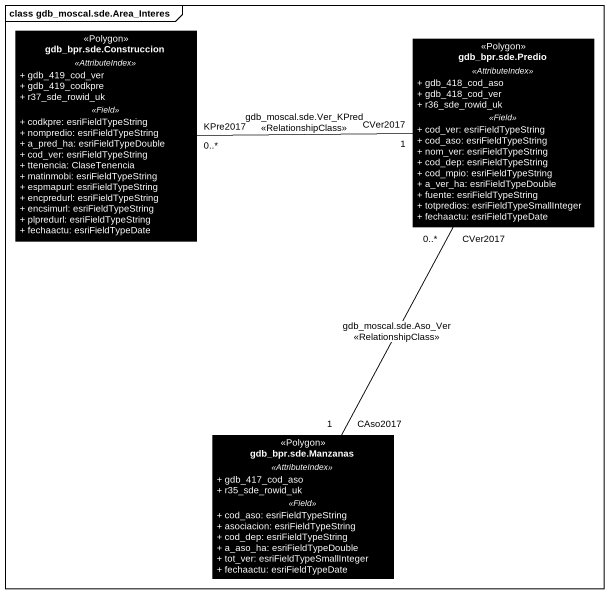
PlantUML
@startuml
mainframe class gdb_moscal.sde.Area_Interes
hide circle
hide empty members
skinparam classAttributeIconSize 0
class "gdb_bpr.sde.Construccion" as gdb_bpr_sde_Construccion <<Polygon>> #000000 {
  .. <<AttributeIndex>> ..
  + gdb_419_cod_ver
  + gdb_419_codkpre
  + r37_sde_rowid_uk
  .. <<Field>> ..
  + codkpre: esriFieldTypeString
  + nompredio: esriFieldTypeString
  + a_pred_ha: esriFieldTypeDouble
  + cod_ver: esriFieldTypeString
  + ttenencia: ClaseTenencia
  + matinmobi: esriFieldTypeString
  + espmapurl: esriFieldTypeString
  + encpredurl: esriFieldTypeString
  + encsimurl: esriFieldTypeString
  + plpredurl: esriFieldTypeString
  + fechaactu: esriFieldTypeDate
}
class "gdb_bpr.sde.Predio" as gdb_bpr_sde_Predio <<Polygon>> #000000 {
  .. <<AttributeIndex>> ..
  + gdb_418_cod_aso
  + gdb_418_cod_ver
  + r36_sde_rowid_uk
  .. <<Field>> ..
  + cod_ver: esriFieldTypeString
  + cod_aso: esriFieldTypeString
  + nom_ver: esriFieldTypeString
  + cod_dep: esriFieldTypeString
  + cod_mpio: esriFieldTypeString
  + a_ver_ha: esriFieldTypeDouble
  + fuente: esriFieldTypeString
  + totpredios: esriFieldTypeSmallInteger
  + fechaactu: esriFieldTypeDate
}
class "gdb_bpr.sde.Manzanas" as gdb_bpr_sde_Manzanas <<Polygon>> #000000 {
  .. <<AttributeIndex>> ..
  + gdb_417_cod_aso
  + r35_sde_rowid_uk
  .. <<Field>> ..
  + cod_aso: esriFieldTypeString
  + asociacion: esriFieldTypeString
  + cod_dep: esriFieldTypeString
  + a_aso_ha: esriFieldTypeDouble
  + tot_ver: esriFieldTypeSmallInteger
  + fechaactu: esriFieldTypeDate
}
gdb_bpr_sde_Predio "CVer2017\n1" -left- "KPre2017\n0..*" gdb_bpr_sde_Construccion : gdb_moscal.sde.Ver_KPred\n<<RelationshipClass>>
gdb_bpr_sde_Manzanas "CAso2017\n1" -up- "CVer2017\n0..*" gdb_bpr_sde_Predio : gdb_moscal.sde.Aso_Ver\n<<RelationshipClass>>
@enduml
